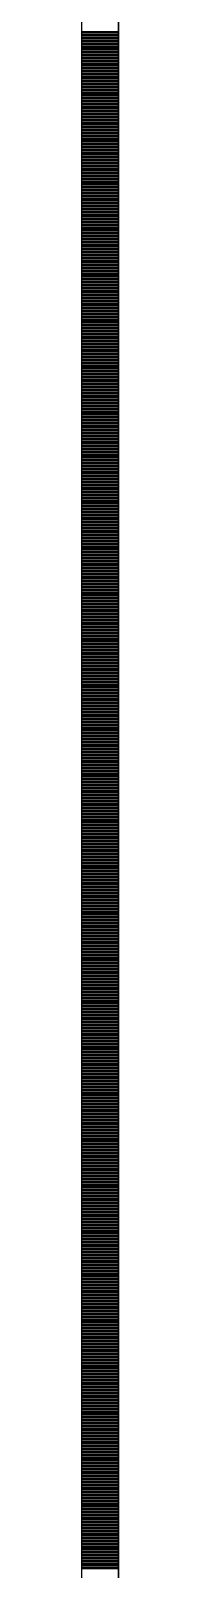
# Model space of a CAD drawing. Header units: millimetres. Extents: x -231292 to 573618, y -153144 to 564035.
# Drawn here: x 8548 to 8573, y 220603 to 221640 of the extents above; entities that cross this region are included whole.
import ezdxf

# ---------------------------------------------------------------- set-up
doc = ezdxf.new("R2010")
doc.units = ezdxf.units.MM
doc.layers.add('АР_Тонкая', color=250, linetype='Continuous', lineweight=5)
doc.layers.add('АР_Штриховка', color=250, linetype='Continuous', lineweight=0)

msp = doc.modelspace()

# ---------------------------------------------------------------- linework, layer by layer
at = {"layer": 'АР_Тонкая', "color": 18, "linetype": 'Continuous', "lineweight": 25, "true_color": 0x000000}
for p, q in [((8548.243, 263866.253), (8548.243, 187666.253)), ((8573.243, 263866.253), (8573.243, 187666.253)), ((8573.243, 187666.253), (8573.243, 263866.253))]:
    msp.add_line(p, q, dxfattribs=at)
at = {"layer": 'АР_Штриховка', "color": 18, "linetype": 'Continuous', "lineweight": 25, "true_color": 0x000000}
for p, q in [((8548.243, 221639.002), (8573.243, 221639.002)), ((8548.243, 221638.002), (8573.243, 221638.002)), ((8548.243, 221637.002), (8573.243, 221637.002)), ((8548.243, 221636.002), (8573.243, 221636.002)), ((8548.243, 221635.002), (8573.243, 221635.002)), ((8548.243, 221634.002), (8573.243, 221634.002)), ((8548.243, 221633.002), (8573.243, 221633.002)), ((8548.243, 221632.002), (8573.243, 221632.002)), ((8548.243, 221631.002), (8573.243, 221631.002)), ((8548.243, 221630.002), (8573.243, 221630.002)), ((8548.243, 221629.002), (8573.243, 221629.002)), ((8548.243, 221628.002), (8573.243, 221628.002)), ((8548.243, 221627.002), (8573.243, 221627.002)), ((8548.243, 221626.002), (8573.243, 221626.002)), ((8548.243, 221625.002), (8573.243, 221625.002)), ((8548.243, 221624.002), (8573.243, 221624.002)), ((8548.243, 221623.002), (8573.243, 221623.002)), ((8548.243, 221622.002), (8573.243, 221622.002)), ((8548.243, 221621.002), (8573.243, 221621.002)), ((8548.243, 221620.002), (8573.243, 221620.002)), ((8548.243, 221619.002), (8573.243, 221619.002)), ((8548.243, 221618.002), (8573.243, 221618.002)), ((8548.243, 221617.002), (8573.243, 221617.002)), ((8548.243, 221616.002), (8573.243, 221616.002)), ((8548.243, 221615.002), (8573.243, 221615.002)), ((8548.243, 221614.002), (8573.243, 221614.002)), ((8548.243, 221613.002), (8573.243, 221613.002)), ((8548.243, 221612.002), (8573.243, 221612.002)), ((8548.243, 221611.002), (8573.243, 221611.002)), ((8548.243, 221610.002), (8573.243, 221610.002)), ((8548.243, 221609.002), (8573.243, 221609.002)), ((8548.243, 221608.002), (8573.243, 221608.002)), ((8548.243, 221607.002), (8573.243, 221607.002)), ((8548.243, 221606.002), (8573.243, 221606.002)), ((8548.243, 221605.002), (8573.243, 221605.002)), ((8548.243, 221604.002), (8573.243, 221604.002)), ((8548.243, 221603.002), (8573.243, 221603.002)), ((8548.243, 221602.002), (8573.243, 221602.002)), ((8548.243, 221601.002), (8573.243, 221601.002)), ((8548.243, 221600.002), (8573.243, 221600.002)), ((8548.243, 221599.002), (8573.243, 221599.002)), ((8548.243, 221598.002), (8573.243, 221598.002)), ((8548.243, 221597.002), (8573.243, 221597.002)), ((8548.243, 221596.002), (8573.243, 221596.002)), ((8548.243, 221595.002), (8573.243, 221595.002)), ((8548.243, 221594.002), (8573.243, 221594.002)), ((8548.243, 221593.002), (8573.243, 221593.002)), ((8548.243, 221592.002), (8573.243, 221592.002)), ((8548.243, 221591.002), (8573.243, 221591.002)), ((8548.243, 221590.002), (8573.243, 221590.002)), ((8548.243, 221589.002), (8573.243, 221589.002)), ((8548.243, 221588.002), (8573.243, 221588.002)), ((8548.243, 221587.002), (8573.243, 221587.002)), ((8548.243, 221586.002), (8573.243, 221586.002)), ((8548.243, 221585.002), (8573.243, 221585.002)), ((8548.243, 221584.002), (8573.243, 221584.002)), ((8548.243, 221583.002), (8573.243, 221583.002)), ((8548.243, 221582.002), (8573.243, 221582.002)), ((8548.243, 221581.002), (8573.243, 221581.002)), ((8548.243, 221580.002), (8573.243, 221580.002)), ((8548.243, 221579.002), (8573.243, 221579.002)), ((8548.243, 221578.002), (8573.243, 221578.002)), ((8548.243, 221577.002), (8573.243, 221577.002)), ((8548.243, 221576.002), (8573.243, 221576.002)), ((8548.243, 221575.002), (8573.243, 221575.002)), ((8548.243, 221574.002), (8573.243, 221574.002)), ((8548.243, 221573.002), (8573.243, 221573.002)), ((8548.243, 221572.002), (8573.243, 221572.002)), ((8548.243, 221571.002), (8573.243, 221571.002)), ((8548.243, 221570.002), (8573.243, 221570.002)), ((8548.243, 221569.002), (8573.243, 221569.002)), ((8548.243, 221568.002), (8573.243, 221568.002)), ((8548.243, 221567.002), (8573.243, 221567.002)), ((8548.243, 221566.002), (8573.243, 221566.002)), ((8548.243, 221565.002), (8573.243, 221565.002)), ((8548.243, 221564.002), (8573.243, 221564.002)), ((8548.243, 221563.002), (8573.243, 221563.002)), ((8548.243, 221562.002), (8573.243, 221562.002)), ((8548.243, 221561.002), (8573.243, 221561.002)), ((8548.243, 221560.002), (8573.243, 221560.002)), ((8548.243, 221559.002), (8573.243, 221559.002)), ((8548.243, 221558.002), (8573.243, 221558.002)), ((8548.243, 221557.002), (8573.243, 221557.002)), ((8548.243, 221556.002), (8573.243, 221556.002)), ((8548.243, 221555.002), (8573.243, 221555.002)), ((8548.243, 221554.002), (8573.243, 221554.002)), ((8548.243, 221553.002), (8573.243, 221553.002)), ((8548.243, 221552.002), (8573.243, 221552.002)), ((8548.243, 221551.002), (8573.243, 221551.002)), ((8548.243, 221550.002), (8573.243, 221550.002)), ((8548.243, 221549.002), (8573.243, 221549.002)), ((8548.243, 221548.002), (8573.243, 221548.002)), ((8548.243, 221547.002), (8573.243, 221547.002)), ((8548.243, 221546.002), (8573.243, 221546.002)), ((8548.243, 221545.002), (8573.243, 221545.002)), ((8548.243, 221544.002), (8573.243, 221544.002)), ((8548.243, 221543.002), (8573.243, 221543.002)), ((8548.243, 221542.002), (8573.243, 221542.002)), ((8548.243, 221541.002), (8573.243, 221541.002)), ((8548.243, 221540.002), (8573.243, 221540.002)), ((8548.243, 221539.002), (8573.243, 221539.002)), ((8548.243, 221538.002), (8573.243, 221538.002)), ((8548.243, 221537.002), (8573.243, 221537.002)), ((8548.243, 221536.002), (8573.243, 221536.002)), ((8548.243, 221535.002), (8573.243, 221535.002)), ((8548.243, 221534.002), (8573.243, 221534.002)), ((8548.243, 221533.002), (8573.243, 221533.002)), ((8548.243, 221532.002), (8573.243, 221532.002)), ((8548.243, 221531.002), (8573.243, 221531.002)), ((8548.243, 221530.002), (8573.243, 221530.002)), ((8548.243, 221529.002), (8573.243, 221529.002)), ((8548.243, 221528.002), (8573.243, 221528.002)), ((8548.243, 221527.002), (8573.243, 221527.002)), ((8548.243, 221526.002), (8573.243, 221526.002)), ((8548.243, 221525.002), (8573.243, 221525.002)), ((8548.243, 221524.002), (8573.243, 221524.002)), ((8548.243, 221523.002), (8573.243, 221523.002)), ((8548.243, 221522.002), (8573.243, 221522.002)), ((8548.243, 221521.002), (8573.243, 221521.002)), ((8548.243, 221520.002), (8573.243, 221520.002)), ((8548.243, 221519.002), (8573.243, 221519.002)), ((8548.243, 221518.002), (8573.243, 221518.002)), ((8548.243, 221517.002), (8573.243, 221517.002)), ((8548.243, 221516.002), (8573.243, 221516.002)), ((8548.243, 221515.002), (8573.243, 221515.002)), ((8548.243, 221514.002), (8573.243, 221514.002)), ((8548.243, 221513.002), (8573.243, 221513.002)), ((8548.243, 221512.002), (8573.243, 221512.002)), ((8548.243, 221511.002), (8573.243, 221511.002)), ((8548.243, 221510.002), (8573.243, 221510.002)), ((8548.243, 221509.002), (8573.243, 221509.002)), ((8548.243, 221508.002), (8573.243, 221508.002)), ((8548.243, 221507.002), (8573.243, 221507.002)), ((8548.243, 221506.002), (8573.243, 221506.002)), ((8548.243, 221505.002), (8573.243, 221505.002)), ((8548.243, 221504.002), (8573.243, 221504.002)), ((8548.243, 221503.002), (8573.243, 221503.002)), ((8548.243, 221502.002), (8573.243, 221502.002)), ((8548.243, 221501.002), (8573.243, 221501.002)), ((8548.243, 221500.002), (8573.243, 221500.002)), ((8548.243, 221499.002), (8573.243, 221499.002)), ((8548.243, 221498.002), (8573.243, 221498.002)), ((8548.243, 221497.002), (8573.243, 221497.002)), ((8548.243, 221496.002), (8573.243, 221496.002)), ((8548.243, 221495.002), (8573.243, 221495.002)), ((8548.243, 221494.002), (8573.243, 221494.002)), ((8548.243, 221493.002), (8573.243, 221493.002)), ((8548.243, 221492.002), (8573.243, 221492.002)), ((8548.243, 221491.002), (8573.243, 221491.002)), ((8548.243, 221490.002), (8573.243, 221490.002)), ((8548.243, 221489.002), (8573.243, 221489.002)), ((8548.243, 221488.002), (8573.243, 221488.002)), ((8548.243, 221487.002), (8573.243, 221487.002)), ((8548.243, 221486.002), (8573.243, 221486.002)), ((8548.243, 221485.002), (8573.243, 221485.002)), ((8548.243, 221484.002), (8573.243, 221484.002)), ((8548.243, 221483.002), (8573.243, 221483.002)), ((8548.243, 221482.002), (8573.243, 221482.002)), ((8548.243, 221481.002), (8573.243, 221481.002)), ((8548.243, 221480.002), (8573.243, 221480.002)), ((8548.243, 221479.002), (8573.243, 221479.002)), ((8548.243, 221478.002), (8573.243, 221478.002)), ((8548.243, 221477.002), (8573.243, 221477.002)), ((8548.243, 221476.002), (8573.243, 221476.002)), ((8548.243, 221475.002), (8573.243, 221475.002)), ((8548.243, 221474.002), (8573.243, 221474.002)), ((8548.243, 221473.002), (8573.243, 221473.002)), ((8548.243, 221472.002), (8573.243, 221472.002)), ((8548.243, 221471.002), (8573.243, 221471.002)), ((8548.243, 221470.002), (8573.243, 221470.002)), ((8548.243, 221469.002), (8573.243, 221469.002)), ((8548.243, 221468.002), (8573.243, 221468.002)), ((8548.243, 221467.002), (8573.243, 221467.002)), ((8548.243, 221466.002), (8573.243, 221466.002)), ((8548.243, 221465.002), (8573.243, 221465.002)), ((8548.243, 221464.002), (8573.243, 221464.002)), ((8548.243, 221463.002), (8573.243, 221463.002)), ((8548.243, 221462.002), (8573.243, 221462.002)), ((8548.243, 221461.002), (8573.243, 221461.002)), ((8548.243, 221460.002), (8573.243, 221460.002)), ((8548.243, 221459.002), (8573.243, 221459.002)), ((8548.243, 221458.002), (8573.243, 221458.002)), ((8548.243, 221457.002), (8573.243, 221457.002)), ((8548.243, 221456.002), (8573.243, 221456.002)), ((8548.243, 221455.002), (8573.243, 221455.002)), ((8548.243, 221454.002), (8573.243, 221454.002)), ((8548.243, 221453.002), (8573.243, 221453.002)), ((8548.243, 221452.002), (8573.243, 221452.002)), ((8548.243, 221451.002), (8573.243, 221451.002)), ((8548.243, 221450.002), (8573.243, 221450.002)), ((8548.243, 221449.002), (8573.243, 221449.002)), ((8548.243, 221448.002), (8573.243, 221448.002)), ((8548.243, 221447.002), (8573.243, 221447.002)), ((8548.243, 221446.002), (8573.243, 221446.002)), ((8548.243, 221445.002), (8573.243, 221445.002)), ((8548.243, 221444.002), (8573.243, 221444.002)), ((8548.243, 221443.002), (8573.243, 221443.002)), ((8548.243, 221442.002), (8573.243, 221442.002)), ((8548.243, 221441.002), (8573.243, 221441.002)), ((8548.243, 221440.002), (8573.243, 221440.002)), ((8548.243, 221439.002), (8573.243, 221439.002)), ((8548.243, 221438.002), (8573.243, 221438.002)), ((8548.243, 221437.002), (8573.243, 221437.002)), ((8548.243, 221436.002), (8573.243, 221436.002)), ((8548.243, 221435.002), (8573.243, 221435.002)), ((8548.243, 221434.002), (8573.243, 221434.002)), ((8548.243, 221433.002), (8573.243, 221433.002)), ((8548.243, 221432.002), (8573.243, 221432.002)), ((8548.243, 221431.002), (8573.243, 221431.002)), ((8548.243, 221430.002), (8573.243, 221430.002)), ((8548.243, 221429.002), (8573.243, 221429.002)), ((8548.243, 221428.002), (8573.243, 221428.002)), ((8548.243, 221427.002), (8573.243, 221427.002)), ((8548.243, 221426.002), (8573.243, 221426.002)), ((8548.243, 221425.002), (8573.243, 221425.002)), ((8548.243, 221424.002), (8573.243, 221424.002)), ((8548.243, 221423.002), (8573.243, 221423.002)), ((8548.243, 221422.002), (8573.243, 221422.002)), ((8548.243, 221421.002), (8573.243, 221421.002)), ((8548.243, 221420.002), (8573.243, 221420.002)), ((8548.243, 221419.002), (8573.243, 221419.002)), ((8548.243, 221418.002), (8573.243, 221418.002)), ((8548.243, 221417.002), (8573.243, 221417.002)), ((8548.243, 221416.002), (8573.243, 221416.002)), ((8548.243, 221415.002), (8573.243, 221415.002)), ((8548.243, 221414.002), (8573.243, 221414.002)), ((8548.243, 221413.002), (8573.243, 221413.002)), ((8548.243, 221412.002), (8573.243, 221412.002)), ((8548.243, 221411.002), (8573.243, 221411.002)), ((8548.243, 221410.002), (8573.243, 221410.002)), ((8548.243, 221409.002), (8573.243, 221409.002)), ((8548.243, 221408.002), (8573.243, 221408.002)), ((8548.243, 221407.002), (8573.243, 221407.002)), ((8548.243, 221406.002), (8573.243, 221406.002)), ((8548.243, 221405.002), (8573.243, 221405.002)), ((8548.243, 221404.002), (8573.243, 221404.002)), ((8548.243, 221403.002), (8573.243, 221403.002)), ((8548.243, 221402.002), (8573.243, 221402.002)), ((8548.243, 221401.002), (8573.243, 221401.002)), ((8548.243, 221400.002), (8573.243, 221400.002)), ((8548.243, 221399.002), (8573.243, 221399.002)), ((8548.243, 221398.002), (8573.243, 221398.002)), ((8548.243, 221397.002), (8573.243, 221397.002)), ((8548.243, 221396.002), (8573.243, 221396.002)), ((8548.243, 221395.002), (8573.243, 221395.002)), ((8548.243, 221394.002), (8573.243, 221394.002)), ((8548.243, 221393.002), (8573.243, 221393.002)), ((8548.243, 221392.002), (8573.243, 221392.002)), ((8548.243, 221391.002), (8573.243, 221391.002)), ((8548.243, 221390.002), (8573.243, 221390.002)), ((8548.243, 221389.002), (8573.243, 221389.002)), ((8548.243, 221388.002), (8573.243, 221388.002)), ((8548.243, 221387.002), (8573.243, 221387.002)), ((8548.243, 221386.002), (8573.243, 221386.002)), ((8548.243, 221385.002), (8573.243, 221385.002)), ((8548.243, 221384.002), (8573.243, 221384.002)), ((8548.243, 221383.002), (8573.243, 221383.002)), ((8548.243, 221382.002), (8573.243, 221382.002)), ((8548.243, 221381.002), (8573.243, 221381.002)), ((8548.243, 221380.002), (8573.243, 221380.002)), ((8548.243, 221379.002), (8573.243, 221379.002)), ((8548.243, 221378.002), (8573.243, 221378.002)), ((8548.243, 221377.002), (8573.243, 221377.002)), ((8548.243, 221376.002), (8573.243, 221376.002)), ((8548.243, 221375.002), (8573.243, 221375.002)), ((8548.243, 221374.002), (8573.243, 221374.002)), ((8548.243, 221373.002), (8573.243, 221373.002)), ((8548.243, 221372.002), (8573.243, 221372.002)), ((8548.243, 221371.002), (8573.243, 221371.002)), ((8548.243, 221370.002), (8573.243, 221370.002)), ((8548.243, 221369.002), (8573.243, 221369.002)), ((8548.243, 221368.002), (8573.243, 221368.002)), ((8548.243, 221367.002), (8573.243, 221367.002)), ((8548.243, 221366.002), (8573.243, 221366.002)), ((8548.243, 221365.002), (8573.243, 221365.002)), ((8548.243, 221364.002), (8573.243, 221364.002)), ((8548.243, 221363.002), (8573.243, 221363.002)), ((8548.243, 221362.002), (8573.243, 221362.002)), ((8548.243, 221361.002), (8573.243, 221361.002)), ((8548.243, 221360.002), (8573.243, 221360.002)), ((8548.243, 221359.002), (8573.243, 221359.002)), ((8548.243, 221358.002), (8573.243, 221358.002)), ((8548.243, 221357.002), (8573.243, 221357.002)), ((8548.243, 221356.002), (8573.243, 221356.002)), ((8548.243, 221355.002), (8573.243, 221355.002)), ((8548.243, 221354.002), (8573.243, 221354.002)), ((8548.243, 221353.002), (8573.243, 221353.002)), ((8548.243, 221352.002), (8573.243, 221352.002)), ((8548.243, 221351.002), (8573.243, 221351.002)), ((8548.243, 221350.002), (8573.243, 221350.002)), ((8548.243, 221349.002), (8573.243, 221349.002)), ((8548.243, 221348.002), (8573.243, 221348.002)), ((8548.243, 221347.002), (8573.243, 221347.002)), ((8548.243, 221346.002), (8573.243, 221346.002)), ((8548.243, 221345.002), (8573.243, 221345.002)), ((8548.243, 221344.002), (8573.243, 221344.002)), ((8548.243, 221343.002), (8573.243, 221343.002)), ((8548.243, 221342.002), (8573.243, 221342.002)), ((8548.243, 221341.002), (8573.243, 221341.002)), ((8548.243, 221340.002), (8573.243, 221340.002)), ((8548.243, 221339.002), (8573.243, 221339.002)), ((8548.243, 221338.002), (8573.243, 221338.002)), ((8548.243, 221337.002), (8573.243, 221337.002)), ((8548.243, 221336.002), (8573.243, 221336.002)), ((8548.243, 221335.002), (8573.243, 221335.002)), ((8548.243, 221334.002), (8573.243, 221334.002)), ((8548.243, 221333.002), (8573.243, 221333.002)), ((8548.243, 221332.002), (8573.243, 221332.002)), ((8548.243, 221331.002), (8573.243, 221331.002)), ((8548.243, 221330.002), (8573.243, 221330.002)), ((8548.243, 221329.002), (8573.243, 221329.002)), ((8548.243, 221328.002), (8573.243, 221328.002)), ((8548.243, 221327.002), (8573.243, 221327.002)), ((8548.243, 221326.002), (8573.243, 221326.002)), ((8548.243, 221325.002), (8573.243, 221325.002)), ((8548.243, 221324.002), (8573.243, 221324.002)), ((8548.243, 221323.002), (8573.243, 221323.002)), ((8548.243, 221322.002), (8573.243, 221322.002)), ((8548.243, 221321.002), (8573.243, 221321.002)), ((8548.243, 221320.002), (8573.243, 221320.002)), ((8548.243, 221319.002), (8573.243, 221319.002)), ((8548.243, 221318.002), (8573.243, 221318.002)), ((8548.243, 221317.002), (8573.243, 221317.002)), ((8548.243, 221316.002), (8573.243, 221316.002)), ((8548.243, 221315.002), (8573.243, 221315.002)), ((8548.243, 221314.002), (8573.243, 221314.002)), ((8548.243, 221313.002), (8573.243, 221313.002)), ((8548.243, 221312.002), (8573.243, 221312.002)), ((8548.243, 221311.002), (8573.243, 221311.002)), ((8548.243, 221310.002), (8573.243, 221310.002)), ((8548.243, 221309.002), (8573.243, 221309.002)), ((8548.243, 221308.002), (8573.243, 221308.002)), ((8548.243, 221307.002), (8573.243, 221307.002)), ((8548.243, 221306.002), (8573.243, 221306.002)), ((8548.243, 221305.002), (8573.243, 221305.002)), ((8548.243, 221304.002), (8573.243, 221304.002)), ((8548.243, 221303.002), (8573.243, 221303.002)), ((8548.243, 221302.002), (8573.243, 221302.002)), ((8548.243, 221301.002), (8573.243, 221301.002)), ((8548.243, 221300.002), (8573.243, 221300.002)), ((8548.243, 221299.002), (8573.243, 221299.002)), ((8548.243, 221298.002), (8573.243, 221298.002)), ((8548.243, 221297.002), (8573.243, 221297.002)), ((8548.243, 221296.002), (8573.243, 221296.002)), ((8548.243, 221295.002), (8573.243, 221295.002)), ((8548.243, 221294.002), (8573.243, 221294.002)), ((8548.243, 221293.002), (8573.243, 221293.002)), ((8548.243, 221292.002), (8573.243, 221292.002)), ((8548.243, 221291.002), (8573.243, 221291.002)), ((8548.243, 221290.002), (8573.243, 221290.002)), ((8548.243, 221289.002), (8573.243, 221289.002)), ((8548.243, 221288.002), (8573.243, 221288.002)), ((8548.243, 221287.002), (8573.243, 221287.002)), ((8548.243, 221286.002), (8573.243, 221286.002)), ((8548.243, 221285.002), (8573.243, 221285.002)), ((8548.243, 221284.002), (8573.243, 221284.002)), ((8548.243, 221283.002), (8573.243, 221283.002)), ((8548.243, 221282.002), (8573.243, 221282.002)), ((8548.243, 221281.002), (8573.243, 221281.002)), ((8548.243, 221280.002), (8573.243, 221280.002)), ((8548.243, 221279.002), (8573.243, 221279.002)), ((8548.243, 221278.002), (8573.243, 221278.002)), ((8548.243, 221277.002), (8573.243, 221277.002)), ((8548.243, 221276.002), (8573.243, 221276.002)), ((8548.243, 221275.002), (8573.243, 221275.002)), ((8548.243, 221274.002), (8573.243, 221274.002)), ((8548.243, 221273.002), (8573.243, 221273.002)), ((8548.243, 221272.002), (8573.243, 221272.002)), ((8548.243, 221271.002), (8573.243, 221271.002)), ((8548.243, 221270.002), (8573.243, 221270.002)), ((8548.243, 221269.002), (8573.243, 221269.002)), ((8548.243, 221268.002), (8573.243, 221268.002)), ((8548.243, 221267.002), (8573.243, 221267.002)), ((8548.243, 221266.002), (8573.243, 221266.002)), ((8548.243, 221265.002), (8573.243, 221265.002)), ((8548.243, 221264.002), (8573.243, 221264.002)), ((8548.243, 221263.002), (8573.243, 221263.002)), ((8548.243, 221262.002), (8573.243, 221262.002)), ((8548.243, 221261.002), (8573.243, 221261.002)), ((8548.243, 221260.002), (8573.243, 221260.002)), ((8548.243, 221259.002), (8573.243, 221259.002)), ((8548.243, 221258.002), (8573.243, 221258.002)), ((8548.243, 221257.002), (8573.243, 221257.002)), ((8548.243, 221256.002), (8573.243, 221256.002)), ((8548.243, 221255.002), (8573.243, 221255.002)), ((8548.243, 221254.002), (8573.243, 221254.002)), ((8548.243, 221253.002), (8573.243, 221253.002)), ((8548.243, 221252.002), (8573.243, 221252.002)), ((8548.243, 221251.002), (8573.243, 221251.002)), ((8548.243, 221250.002), (8573.243, 221250.002)), ((8548.243, 221249.002), (8573.243, 221249.002)), ((8548.243, 221248.002), (8573.243, 221248.002)), ((8548.243, 221247.002), (8573.243, 221247.002)), ((8548.243, 221246.002), (8573.243, 221246.002)), ((8548.243, 221245.002), (8573.243, 221245.002)), ((8548.243, 221244.002), (8573.243, 221244.002)), ((8548.243, 221243.002), (8573.243, 221243.002)), ((8548.243, 221242.002), (8573.243, 221242.002)), ((8548.243, 221241.002), (8573.243, 221241.002)), ((8548.243, 221240.002), (8573.243, 221240.002)), ((8548.243, 221239.002), (8573.243, 221239.002)), ((8548.243, 221238.002), (8573.243, 221238.002)), ((8548.243, 221237.002), (8573.243, 221237.002)), ((8548.243, 221236.002), (8573.243, 221236.002)), ((8548.243, 221235.002), (8573.243, 221235.002)), ((8548.243, 221234.002), (8573.243, 221234.002)), ((8548.243, 221233.002), (8573.243, 221233.002)), ((8548.243, 221232.002), (8573.243, 221232.002)), ((8548.243, 221231.002), (8573.243, 221231.002)), ((8548.243, 221230.002), (8573.243, 221230.002)), ((8548.243, 221229.002), (8573.243, 221229.002)), ((8548.243, 221228.002), (8573.243, 221228.002)), ((8548.243, 221227.002), (8573.243, 221227.002)), ((8548.243, 221226.002), (8573.243, 221226.002)), ((8548.243, 221225.002), (8573.243, 221225.002)), ((8548.243, 221224.002), (8573.243, 221224.002)), ((8548.243, 221223.002), (8573.243, 221223.002)), ((8548.243, 221222.002), (8573.243, 221222.002)), ((8548.243, 221221.002), (8573.243, 221221.002)), ((8548.243, 221220.002), (8573.243, 221220.002)), ((8548.243, 221219.002), (8573.243, 221219.002)), ((8548.243, 221218.002), (8573.243, 221218.002)), ((8548.243, 221217.002), (8573.243, 221217.002)), ((8548.243, 221216.002), (8573.243, 221216.002)), ((8548.243, 221215.002), (8573.243, 221215.002)), ((8548.243, 221214.002), (8573.243, 221214.002)), ((8548.243, 221213.002), (8573.243, 221213.002)), ((8548.243, 221212.002), (8573.243, 221212.002)), ((8548.243, 221211.002), (8573.243, 221211.002)), ((8548.243, 221210.002), (8573.243, 221210.002)), ((8548.243, 221209.002), (8573.243, 221209.002)), ((8548.243, 221208.002), (8573.243, 221208.002)), ((8548.243, 221207.002), (8573.243, 221207.002)), ((8548.243, 221206.002), (8573.243, 221206.002)), ((8548.243, 221205.002), (8573.243, 221205.002)), ((8548.243, 221204.002), (8573.243, 221204.002)), ((8548.243, 221203.002), (8573.243, 221203.002)), ((8548.243, 221202.002), (8573.243, 221202.002)), ((8548.243, 221201.002), (8573.243, 221201.002)), ((8548.243, 221200.002), (8573.243, 221200.002)), ((8548.243, 221199.002), (8573.243, 221199.002)), ((8548.243, 221198.002), (8573.243, 221198.002)), ((8548.243, 221197.002), (8573.243, 221197.002)), ((8548.243, 221196.002), (8573.243, 221196.002)), ((8548.243, 221195.002), (8573.243, 221195.002)), ((8548.243, 221194.002), (8573.243, 221194.002)), ((8548.243, 221193.002), (8573.243, 221193.002)), ((8548.243, 221192.002), (8573.243, 221192.002)), ((8548.243, 221191.002), (8573.243, 221191.002)), ((8548.243, 221190.002), (8573.243, 221190.002)), ((8548.243, 221189.002), (8573.243, 221189.002)), ((8548.243, 221188.002), (8573.243, 221188.002)), ((8548.243, 221187.002), (8573.243, 221187.002)), ((8548.243, 221186.002), (8573.243, 221186.002)), ((8548.243, 221185.002), (8573.243, 221185.002)), ((8548.243, 221184.002), (8573.243, 221184.002)), ((8548.243, 221183.002), (8573.243, 221183.002)), ((8548.243, 221182.002), (8573.243, 221182.002)), ((8548.243, 221181.002), (8573.243, 221181.002)), ((8548.243, 221180.002), (8573.243, 221180.002)), ((8548.243, 221179.002), (8573.243, 221179.002)), ((8548.243, 221178.002), (8573.243, 221178.002)), ((8548.243, 221177.002), (8573.243, 221177.002)), ((8548.243, 221176.002), (8573.243, 221176.002)), ((8548.243, 221175.002), (8573.243, 221175.002)), ((8548.243, 221174.002), (8573.243, 221174.002)), ((8548.243, 221173.002), (8573.243, 221173.002)), ((8548.243, 221172.002), (8573.243, 221172.002)), ((8548.243, 221171.002), (8573.243, 221171.002)), ((8548.243, 221170.002), (8573.243, 221170.002)), ((8548.243, 221169.002), (8573.243, 221169.002)), ((8548.243, 221168.002), (8573.243, 221168.002)), ((8548.243, 221167.002), (8573.243, 221167.002)), ((8548.243, 221166.002), (8573.243, 221166.002)), ((8548.243, 221165.002), (8573.243, 221165.002)), ((8548.243, 221164.002), (8573.243, 221164.002)), ((8548.243, 221163.002), (8573.243, 221163.002)), ((8548.243, 221162.002), (8573.243, 221162.002)), ((8548.243, 221161.002), (8573.243, 221161.002)), ((8548.243, 221160.002), (8573.243, 221160.002)), ((8548.243, 221159.002), (8573.243, 221159.002)), ((8548.243, 221158.002), (8573.243, 221158.002)), ((8548.243, 221157.002), (8573.243, 221157.002)), ((8548.243, 221156.002), (8573.243, 221156.002)), ((8548.243, 221155.002), (8573.243, 221155.002)), ((8548.243, 221154.002), (8573.243, 221154.002)), ((8548.243, 221153.002), (8573.243, 221153.002)), ((8548.243, 221152.002), (8573.243, 221152.002)), ((8548.243, 221151.002), (8573.243, 221151.002)), ((8548.243, 221150.002), (8573.243, 221150.002)), ((8548.243, 221149.002), (8573.243, 221149.002)), ((8548.243, 221148.002), (8573.243, 221148.002)), ((8548.243, 221147.002), (8573.243, 221147.002)), ((8548.243, 221146.002), (8573.243, 221146.002)), ((8548.243, 221145.002), (8573.243, 221145.002)), ((8548.243, 221144.002), (8573.243, 221144.002)), ((8548.243, 221143.002), (8573.243, 221143.002)), ((8548.243, 221142.002), (8573.243, 221142.002)), ((8548.243, 221141.002), (8573.243, 221141.002)), ((8548.243, 221140.002), (8573.243, 221140.002)), ((8548.243, 221139.002), (8573.243, 221139.002)), ((8548.243, 221138.002), (8573.243, 221138.002)), ((8548.243, 221137.002), (8573.243, 221137.002)), ((8548.243, 221136.002), (8573.243, 221136.002)), ((8548.243, 221135.002), (8573.243, 221135.002)), ((8548.243, 221134.002), (8573.243, 221134.002)), ((8548.243, 221133.002), (8573.243, 221133.002)), ((8548.243, 221132.002), (8573.243, 221132.002)), ((8548.243, 221131.002), (8573.243, 221131.002)), ((8548.243, 221130.002), (8573.243, 221130.002)), ((8548.243, 221129.002), (8573.243, 221129.002)), ((8548.243, 221128.002), (8573.243, 221128.002)), ((8548.243, 221127.002), (8573.243, 221127.002)), ((8548.243, 221126.002), (8573.243, 221126.002)), ((8548.243, 221125.002), (8573.243, 221125.002)), ((8548.243, 221124.002), (8573.243, 221124.002)), ((8548.243, 221123.002), (8573.243, 221123.002)), ((8548.243, 221122.002), (8573.243, 221122.002)), ((8548.243, 221121.002), (8573.243, 221121.002)), ((8548.243, 221120.002), (8573.243, 221120.002)), ((8548.243, 221119.002), (8573.243, 221119.002)), ((8548.243, 221118.002), (8573.243, 221118.002)), ((8548.243, 221117.002), (8573.243, 221117.002)), ((8548.243, 221116.002), (8573.243, 221116.002)), ((8548.243, 221115.002), (8573.243, 221115.002)), ((8548.243, 221114.002), (8573.243, 221114.002)), ((8548.243, 221113.002), (8573.243, 221113.002)), ((8548.243, 221112.002), (8573.243, 221112.002)), ((8548.243, 221111.002), (8573.243, 221111.002)), ((8548.243, 221110.002), (8573.243, 221110.002)), ((8548.243, 221109.002), (8573.243, 221109.002)), ((8548.243, 221108.002), (8573.243, 221108.002)), ((8548.243, 221107.002), (8573.243, 221107.002)), ((8548.243, 221106.002), (8573.243, 221106.002)), ((8548.243, 221105.002), (8573.243, 221105.002)), ((8548.243, 221104.002), (8573.243, 221104.002)), ((8548.243, 221103.002), (8573.243, 221103.002)), ((8548.243, 221102.002), (8573.243, 221102.002)), ((8548.243, 221101.002), (8573.243, 221101.002)), ((8548.243, 221100.002), (8573.243, 221100.002)), ((8548.243, 221099.002), (8573.243, 221099.002)), ((8548.243, 221098.002), (8573.243, 221098.002)), ((8548.243, 221097.002), (8573.243, 221097.002)), ((8548.243, 221096.002), (8573.243, 221096.002)), ((8548.243, 221095.002), (8573.243, 221095.002)), ((8548.243, 221094.002), (8573.243, 221094.002)), ((8548.243, 221093.002), (8573.243, 221093.002)), ((8548.243, 221092.002), (8573.243, 221092.002)), ((8548.243, 221091.002), (8573.243, 221091.002)), ((8548.243, 221090.002), (8573.243, 221090.002)), ((8548.243, 221089.002), (8573.243, 221089.002)), ((8548.243, 221088.002), (8573.243, 221088.002)), ((8548.243, 221087.002), (8573.243, 221087.002)), ((8548.243, 221086.002), (8573.243, 221086.002)), ((8548.243, 221085.002), (8573.243, 221085.002)), ((8548.243, 221084.002), (8573.243, 221084.002)), ((8548.243, 221083.002), (8573.243, 221083.002)), ((8548.243, 221082.002), (8573.243, 221082.002)), ((8548.243, 221081.002), (8573.243, 221081.002)), ((8548.243, 221080.002), (8573.243, 221080.002)), ((8548.243, 221079.002), (8573.243, 221079.002)), ((8548.243, 221078.002), (8573.243, 221078.002)), ((8548.243, 221077.002), (8573.243, 221077.002)), ((8548.243, 221076.002), (8573.243, 221076.002)), ((8548.243, 221075.002), (8573.243, 221075.002)), ((8548.243, 221074.002), (8573.243, 221074.002)), ((8548.243, 221073.002), (8573.243, 221073.002)), ((8548.243, 221072.002), (8573.243, 221072.002)), ((8548.243, 221071.002), (8573.243, 221071.002)), ((8548.243, 221070.002), (8573.243, 221070.002)), ((8548.243, 221069.002), (8573.243, 221069.002)), ((8548.243, 221068.002), (8573.243, 221068.002)), ((8548.243, 221067.002), (8573.243, 221067.002)), ((8548.243, 221066.002), (8573.243, 221066.002)), ((8548.243, 221065.002), (8573.243, 221065.002)), ((8548.243, 221064.002), (8573.243, 221064.002)), ((8548.243, 221063.002), (8573.243, 221063.002)), ((8548.243, 221062.002), (8573.243, 221062.002)), ((8548.243, 221061.002), (8573.243, 221061.002)), ((8548.243, 221060.002), (8573.243, 221060.002)), ((8548.243, 221059.002), (8573.243, 221059.002)), ((8548.243, 221058.002), (8573.243, 221058.002)), ((8548.243, 221057.002), (8573.243, 221057.002)), ((8548.243, 221056.002), (8573.243, 221056.002)), ((8548.243, 221055.002), (8573.243, 221055.002)), ((8548.243, 221054.002), (8573.243, 221054.002)), ((8548.243, 221053.002), (8573.243, 221053.002)), ((8548.243, 221052.002), (8573.243, 221052.002)), ((8548.243, 221051.002), (8573.243, 221051.002)), ((8548.243, 221050.002), (8573.243, 221050.002)), ((8548.243, 221049.002), (8573.243, 221049.002)), ((8548.243, 221048.002), (8573.243, 221048.002)), ((8548.243, 221047.002), (8573.243, 221047.002)), ((8548.243, 221046.002), (8573.243, 221046.002)), ((8548.243, 221045.002), (8573.243, 221045.002)), ((8548.243, 221044.002), (8573.243, 221044.002)), ((8548.243, 221043.002), (8573.243, 221043.002)), ((8548.243, 221042.002), (8573.243, 221042.002)), ((8548.243, 221041.002), (8573.243, 221041.002)), ((8548.243, 221040.002), (8573.243, 221040.002)), ((8548.243, 221039.002), (8573.243, 221039.002)), ((8548.243, 221038.002), (8573.243, 221038.002)), ((8548.243, 221037.002), (8573.243, 221037.002)), ((8548.243, 221036.002), (8573.243, 221036.002)), ((8548.243, 221035.002), (8573.243, 221035.002)), ((8548.243, 221034.002), (8573.243, 221034.002)), ((8548.243, 221033.002), (8573.243, 221033.002)), ((8548.243, 221032.002), (8573.243, 221032.002)), ((8548.243, 221031.002), (8573.243, 221031.002)), ((8548.243, 221030.002), (8573.243, 221030.002)), ((8548.243, 221029.002), (8573.243, 221029.002)), ((8548.243, 221028.002), (8573.243, 221028.002)), ((8548.243, 221027.002), (8573.243, 221027.002)), ((8548.243, 221026.002), (8573.243, 221026.002)), ((8548.243, 221025.002), (8573.243, 221025.002)), ((8548.243, 221024.002), (8573.243, 221024.002)), ((8548.243, 221023.002), (8573.243, 221023.002)), ((8548.243, 221022.002), (8573.243, 221022.002)), ((8548.243, 221021.002), (8573.243, 221021.002)), ((8548.243, 221020.002), (8573.243, 221020.002)), ((8548.243, 221019.002), (8573.243, 221019.002)), ((8548.243, 221018.002), (8573.243, 221018.002)), ((8548.243, 221017.002), (8573.243, 221017.002)), ((8548.243, 221016.002), (8573.243, 221016.002)), ((8548.243, 221015.002), (8573.243, 221015.002)), ((8548.243, 221014.002), (8573.243, 221014.002)), ((8548.243, 221013.002), (8573.243, 221013.002)), ((8548.243, 221012.002), (8573.243, 221012.002)), ((8548.243, 221011.002), (8573.243, 221011.002)), ((8548.243, 221010.002), (8573.243, 221010.002)), ((8548.243, 221009.002), (8573.243, 221009.002)), ((8548.243, 221008.002), (8573.243, 221008.002)), ((8548.243, 221007.002), (8573.243, 221007.002)), ((8548.243, 221006.002), (8573.243, 221006.002)), ((8548.243, 221005.002), (8573.243, 221005.002)), ((8548.243, 221004.002), (8573.243, 221004.002)), ((8548.243, 221003.002), (8573.243, 221003.002)), ((8548.243, 221002.002), (8573.243, 221002.002)), ((8548.243, 221001.002), (8573.243, 221001.002)), ((8548.243, 221000.002), (8573.243, 221000.002)), ((8548.243, 220999.002), (8573.243, 220999.002)), ((8548.243, 220998.002), (8573.243, 220998.002)), ((8548.243, 220997.002), (8573.243, 220997.002)), ((8548.243, 220996.002), (8573.243, 220996.002)), ((8548.243, 220995.002), (8573.243, 220995.002)), ((8548.243, 220994.002), (8573.243, 220994.002)), ((8548.243, 220993.002), (8573.243, 220993.002)), ((8548.243, 220992.002), (8573.243, 220992.002)), ((8548.243, 220991.002), (8573.243, 220991.002)), ((8548.243, 220990.002), (8573.243, 220990.002)), ((8548.243, 220989.002), (8573.243, 220989.002)), ((8548.243, 220988.002), (8573.243, 220988.002)), ((8548.243, 220987.002), (8573.243, 220987.002)), ((8548.243, 220986.002), (8573.243, 220986.002)), ((8548.243, 220985.002), (8573.243, 220985.002)), ((8548.243, 220984.002), (8573.243, 220984.002)), ((8548.243, 220983.002), (8573.243, 220983.002)), ((8548.243, 220982.002), (8573.243, 220982.002)), ((8548.243, 220981.002), (8573.243, 220981.002)), ((8548.243, 220980.002), (8573.243, 220980.002)), ((8548.243, 220979.002), (8573.243, 220979.002)), ((8548.243, 220978.002), (8573.243, 220978.002)), ((8548.243, 220977.002), (8573.243, 220977.002)), ((8548.243, 220976.002), (8573.243, 220976.002)), ((8548.243, 220975.002), (8573.243, 220975.002)), ((8548.243, 220974.002), (8573.243, 220974.002)), ((8548.243, 220973.002), (8573.243, 220973.002)), ((8548.243, 220972.002), (8573.243, 220972.002)), ((8548.243, 220971.002), (8573.243, 220971.002)), ((8548.243, 220970.002), (8573.243, 220970.002)), ((8548.243, 220969.002), (8573.243, 220969.002)), ((8548.243, 220968.002), (8573.243, 220968.002)), ((8548.243, 220967.002), (8573.243, 220967.002)), ((8548.243, 220966.002), (8573.243, 220966.002)), ((8548.243, 220965.002), (8573.243, 220965.002)), ((8548.243, 220964.002), (8573.243, 220964.002)), ((8548.243, 220963.002), (8573.243, 220963.002)), ((8548.243, 220962.002), (8573.243, 220962.002)), ((8548.243, 220961.002), (8573.243, 220961.002)), ((8548.243, 220960.002), (8573.243, 220960.002)), ((8548.243, 220959.002), (8573.243, 220959.002)), ((8548.243, 220958.002), (8573.243, 220958.002)), ((8548.243, 220957.002), (8573.243, 220957.002)), ((8548.243, 220956.002), (8573.243, 220956.002)), ((8548.243, 220955.002), (8573.243, 220955.002)), ((8548.243, 220954.002), (8573.243, 220954.002)), ((8548.243, 220953.002), (8573.243, 220953.002)), ((8548.243, 220952.002), (8573.243, 220952.002)), ((8548.243, 220951.002), (8573.243, 220951.002)), ((8548.243, 220950.002), (8573.243, 220950.002)), ((8548.243, 220949.002), (8573.243, 220949.002)), ((8548.243, 220948.002), (8573.243, 220948.002)), ((8548.243, 220947.002), (8573.243, 220947.002)), ((8548.243, 220946.002), (8573.243, 220946.002)), ((8548.243, 220945.002), (8573.243, 220945.002)), ((8548.243, 220944.002), (8573.243, 220944.002)), ((8548.243, 220943.002), (8573.243, 220943.002)), ((8548.243, 220942.002), (8573.243, 220942.002)), ((8548.243, 220941.002), (8573.243, 220941.002)), ((8548.243, 220940.002), (8573.243, 220940.002)), ((8548.243, 220939.002), (8573.243, 220939.002)), ((8548.243, 220938.002), (8573.243, 220938.002)), ((8548.243, 220937.002), (8573.243, 220937.002)), ((8548.243, 220936.002), (8573.243, 220936.002)), ((8548.243, 220935.002), (8573.243, 220935.002)), ((8548.243, 220934.002), (8573.243, 220934.002)), ((8548.243, 220933.002), (8573.243, 220933.002)), ((8548.243, 220932.002), (8573.243, 220932.002)), ((8548.243, 220931.002), (8573.243, 220931.002)), ((8548.243, 220930.002), (8573.243, 220930.002)), ((8548.243, 220929.002), (8573.243, 220929.002)), ((8548.243, 220928.002), (8573.243, 220928.002)), ((8548.243, 220927.002), (8573.243, 220927.002)), ((8548.243, 220926.002), (8573.243, 220926.002)), ((8548.243, 220925.002), (8573.243, 220925.002)), ((8548.243, 220924.002), (8573.243, 220924.002)), ((8548.243, 220923.002), (8573.243, 220923.002)), ((8548.243, 220922.002), (8573.243, 220922.002)), ((8548.243, 220921.002), (8573.243, 220921.002)), ((8548.243, 220920.002), (8573.243, 220920.002)), ((8548.243, 220919.002), (8573.243, 220919.002)), ((8548.243, 220918.002), (8573.243, 220918.002)), ((8548.243, 220917.002), (8573.243, 220917.002)), ((8548.243, 220916.002), (8573.243, 220916.002)), ((8548.243, 220915.002), (8573.243, 220915.002)), ((8548.243, 220914.002), (8573.243, 220914.002)), ((8548.243, 220913.002), (8573.243, 220913.002)), ((8548.243, 220912.002), (8573.243, 220912.002)), ((8548.243, 220911.002), (8573.243, 220911.002)), ((8548.243, 220910.002), (8573.243, 220910.002)), ((8548.243, 220909.002), (8573.243, 220909.002)), ((8548.243, 220908.002), (8573.243, 220908.002)), ((8548.243, 220907.002), (8573.243, 220907.002)), ((8548.243, 220906.002), (8573.243, 220906.002)), ((8548.243, 220905.002), (8573.243, 220905.002)), ((8548.243, 220904.002), (8573.243, 220904.002)), ((8548.243, 220903.002), (8573.243, 220903.002)), ((8548.243, 220902.002), (8573.243, 220902.002)), ((8548.243, 220901.002), (8573.243, 220901.002)), ((8548.243, 220900.002), (8573.243, 220900.002)), ((8548.243, 220899.002), (8573.243, 220899.002)), ((8548.243, 220898.002), (8573.243, 220898.002)), ((8548.243, 220897.002), (8573.243, 220897.002)), ((8548.243, 220896.002), (8573.243, 220896.002)), ((8548.243, 220895.002), (8573.243, 220895.002)), ((8548.243, 220894.002), (8573.243, 220894.002)), ((8548.243, 220893.002), (8573.243, 220893.002)), ((8548.243, 220892.002), (8573.243, 220892.002)), ((8548.243, 220891.002), (8573.243, 220891.002)), ((8548.243, 220890.002), (8573.243, 220890.002)), ((8548.243, 220889.002), (8573.243, 220889.002)), ((8548.243, 220888.002), (8573.243, 220888.002)), ((8548.243, 220887.002), (8573.243, 220887.002)), ((8548.243, 220886.002), (8573.243, 220886.002)), ((8548.243, 220885.002), (8573.243, 220885.002)), ((8548.243, 220884.002), (8573.243, 220884.002)), ((8548.243, 220883.002), (8573.243, 220883.002)), ((8548.243, 220882.002), (8573.243, 220882.002)), ((8548.243, 220881.002), (8573.243, 220881.002)), ((8548.243, 220880.002), (8573.243, 220880.002)), ((8548.243, 220879.002), (8573.243, 220879.002)), ((8548.243, 220878.002), (8573.243, 220878.002)), ((8548.243, 220877.002), (8573.243, 220877.002)), ((8548.243, 220876.002), (8573.243, 220876.002)), ((8548.243, 220875.002), (8573.243, 220875.002)), ((8548.243, 220874.002), (8573.243, 220874.002)), ((8548.243, 220873.002), (8573.243, 220873.002)), ((8548.243, 220872.002), (8573.243, 220872.002)), ((8548.243, 220871.002), (8573.243, 220871.002)), ((8548.243, 220870.002), (8573.243, 220870.002)), ((8548.243, 220869.002), (8573.243, 220869.002)), ((8548.243, 220868.002), (8573.243, 220868.002)), ((8548.243, 220867.002), (8573.243, 220867.002)), ((8548.243, 220866.002), (8573.243, 220866.002)), ((8548.243, 220865.002), (8573.243, 220865.002)), ((8548.243, 220864.002), (8573.243, 220864.002)), ((8548.243, 220863.002), (8573.243, 220863.002)), ((8548.243, 220862.002), (8573.243, 220862.002)), ((8548.243, 220861.002), (8573.243, 220861.002)), ((8548.243, 220860.002), (8573.243, 220860.002)), ((8548.243, 220859.002), (8573.243, 220859.002)), ((8548.243, 220858.002), (8573.243, 220858.002)), ((8548.243, 220857.002), (8573.243, 220857.002)), ((8548.243, 220856.002), (8573.243, 220856.002)), ((8548.243, 220855.002), (8573.243, 220855.002)), ((8548.243, 220854.002), (8573.243, 220854.002)), ((8548.243, 220853.002), (8573.243, 220853.002)), ((8548.243, 220852.002), (8573.243, 220852.002)), ((8548.243, 220851.002), (8573.243, 220851.002)), ((8548.243, 220850.002), (8573.243, 220850.002)), ((8548.243, 220849.002), (8573.243, 220849.002)), ((8548.243, 220848.002), (8573.243, 220848.002)), ((8548.243, 220847.002), (8573.243, 220847.002)), ((8548.243, 220846.002), (8573.243, 220846.002)), ((8548.243, 220845.002), (8573.243, 220845.002)), ((8548.243, 220844.002), (8573.243, 220844.002)), ((8548.243, 220843.002), (8573.243, 220843.002)), ((8548.243, 220842.002), (8573.243, 220842.002)), ((8548.243, 220841.002), (8573.243, 220841.002)), ((8548.243, 220840.002), (8573.243, 220840.002)), ((8548.243, 220839.002), (8573.243, 220839.002)), ((8548.243, 220838.002), (8573.243, 220838.002)), ((8548.243, 220837.002), (8573.243, 220837.002)), ((8548.243, 220836.002), (8573.243, 220836.002)), ((8548.243, 220835.002), (8573.243, 220835.002)), ((8548.243, 220834.002), (8573.243, 220834.002)), ((8548.243, 220833.002), (8573.243, 220833.002)), ((8548.243, 220832.002), (8573.243, 220832.002)), ((8548.243, 220831.002), (8573.243, 220831.002)), ((8548.243, 220830.002), (8573.243, 220830.002)), ((8548.243, 220829.002), (8573.243, 220829.002)), ((8548.243, 220828.002), (8573.243, 220828.002)), ((8548.243, 220827.002), (8573.243, 220827.002)), ((8548.243, 220826.002), (8573.243, 220826.002)), ((8548.243, 220825.002), (8573.243, 220825.002)), ((8548.243, 220824.002), (8573.243, 220824.002)), ((8548.243, 220823.002), (8573.243, 220823.002)), ((8548.243, 220822.002), (8573.243, 220822.002)), ((8548.243, 220821.002), (8573.243, 220821.002)), ((8548.243, 220820.002), (8573.243, 220820.002)), ((8548.243, 220819.002), (8573.243, 220819.002)), ((8548.243, 220818.002), (8573.243, 220818.002)), ((8548.243, 220817.002), (8573.243, 220817.002)), ((8548.243, 220816.002), (8573.243, 220816.002)), ((8548.243, 220815.002), (8573.243, 220815.002)), ((8548.243, 220814.002), (8573.243, 220814.002)), ((8548.243, 220813.002), (8573.243, 220813.002)), ((8548.243, 220812.002), (8573.243, 220812.002)), ((8548.243, 220811.002), (8573.243, 220811.002)), ((8548.243, 220810.002), (8573.243, 220810.002)), ((8548.243, 220809.002), (8573.243, 220809.002)), ((8548.243, 220808.002), (8573.243, 220808.002)), ((8548.243, 220807.002), (8573.243, 220807.002)), ((8548.243, 220806.002), (8573.243, 220806.002)), ((8548.243, 220805.002), (8573.243, 220805.002)), ((8548.243, 220804.002), (8573.243, 220804.002)), ((8548.243, 220803.002), (8573.243, 220803.002)), ((8548.243, 220802.002), (8573.243, 220802.002)), ((8548.243, 220801.002), (8573.243, 220801.002)), ((8548.243, 220800.002), (8573.243, 220800.002)), ((8548.243, 220799.002), (8573.243, 220799.002)), ((8548.243, 220798.002), (8573.243, 220798.002)), ((8548.243, 220797.002), (8573.243, 220797.002)), ((8548.243, 220796.002), (8573.243, 220796.002)), ((8548.243, 220795.002), (8573.243, 220795.002)), ((8548.243, 220794.002), (8573.243, 220794.002)), ((8548.243, 220793.002), (8573.243, 220793.002)), ((8548.243, 220792.002), (8573.243, 220792.002)), ((8548.243, 220791.002), (8573.243, 220791.002)), ((8548.243, 220790.002), (8573.243, 220790.002)), ((8548.243, 220789.002), (8573.243, 220789.002)), ((8548.243, 220788.002), (8573.243, 220788.002)), ((8548.243, 220787.002), (8573.243, 220787.002)), ((8548.243, 220786.002), (8573.243, 220786.002)), ((8548.243, 220785.002), (8573.243, 220785.002)), ((8548.243, 220784.002), (8573.243, 220784.002)), ((8548.243, 220783.002), (8573.243, 220783.002)), ((8548.243, 220782.002), (8573.243, 220782.002)), ((8548.243, 220781.002), (8573.243, 220781.002)), ((8548.243, 220780.002), (8573.243, 220780.002)), ((8548.243, 220779.002), (8573.243, 220779.002)), ((8548.243, 220778.002), (8573.243, 220778.002)), ((8548.243, 220777.002), (8573.243, 220777.002)), ((8548.243, 220776.002), (8573.243, 220776.002)), ((8548.243, 220775.002), (8573.243, 220775.002)), ((8548.243, 220774.002), (8573.243, 220774.002)), ((8548.243, 220773.002), (8573.243, 220773.002)), ((8548.243, 220772.002), (8573.243, 220772.002)), ((8548.243, 220771.002), (8573.243, 220771.002)), ((8548.243, 220770.002), (8573.243, 220770.002)), ((8548.243, 220769.002), (8573.243, 220769.002)), ((8548.243, 220768.002), (8573.243, 220768.002)), ((8548.243, 220767.002), (8573.243, 220767.002)), ((8548.243, 220766.002), (8573.243, 220766.002)), ((8548.243, 220765.002), (8573.243, 220765.002)), ((8548.243, 220764.002), (8573.243, 220764.002)), ((8548.243, 220763.002), (8573.243, 220763.002)), ((8548.243, 220762.002), (8573.243, 220762.002)), ((8548.243, 220761.002), (8573.243, 220761.002)), ((8548.243, 220760.002), (8573.243, 220760.002)), ((8548.243, 220759.002), (8573.243, 220759.002)), ((8548.243, 220758.002), (8573.243, 220758.002)), ((8548.243, 220757.002), (8573.243, 220757.002)), ((8548.243, 220756.002), (8573.243, 220756.002)), ((8548.243, 220755.002), (8573.243, 220755.002)), ((8548.243, 220754.002), (8573.243, 220754.002)), ((8548.243, 220753.002), (8573.243, 220753.002)), ((8548.243, 220752.002), (8573.243, 220752.002)), ((8548.243, 220751.002), (8573.243, 220751.002)), ((8548.243, 220750.002), (8573.243, 220750.002)), ((8548.243, 220749.002), (8573.243, 220749.002)), ((8548.243, 220748.002), (8573.243, 220748.002)), ((8548.243, 220747.002), (8573.243, 220747.002)), ((8548.243, 220746.002), (8573.243, 220746.002)), ((8548.243, 220745.002), (8573.243, 220745.002)), ((8548.243, 220744.002), (8573.243, 220744.002)), ((8548.243, 220743.002), (8573.243, 220743.002)), ((8548.243, 220742.002), (8573.243, 220742.002)), ((8548.243, 220741.002), (8573.243, 220741.002)), ((8548.243, 220740.002), (8573.243, 220740.002)), ((8548.243, 220739.002), (8573.243, 220739.002)), ((8548.243, 220738.002), (8573.243, 220738.002)), ((8548.243, 220737.002), (8573.243, 220737.002)), ((8548.243, 220736.002), (8573.243, 220736.002)), ((8548.243, 220735.002), (8573.243, 220735.002)), ((8548.243, 220734.002), (8573.243, 220734.002)), ((8548.243, 220733.002), (8573.243, 220733.002)), ((8548.243, 220732.002), (8573.243, 220732.002)), ((8548.243, 220731.002), (8573.243, 220731.002)), ((8548.243, 220730.002), (8573.243, 220730.002)), ((8548.243, 220729.002), (8573.243, 220729.002)), ((8548.243, 220728.002), (8573.243, 220728.002)), ((8548.243, 220727.002), (8573.243, 220727.002)), ((8548.243, 220726.002), (8573.243, 220726.002)), ((8548.243, 220725.002), (8573.243, 220725.002)), ((8548.243, 220724.002), (8573.243, 220724.002)), ((8548.243, 220723.002), (8573.243, 220723.002)), ((8548.243, 220722.002), (8573.243, 220722.002)), ((8548.243, 220721.002), (8573.243, 220721.002)), ((8548.243, 220720.002), (8573.243, 220720.002)), ((8548.243, 220719.002), (8573.243, 220719.002)), ((8548.243, 220718.002), (8573.243, 220718.002)), ((8548.243, 220717.002), (8573.243, 220717.002)), ((8548.243, 220716.002), (8573.243, 220716.002)), ((8548.243, 220715.002), (8573.243, 220715.002)), ((8548.243, 220714.002), (8573.243, 220714.002)), ((8548.243, 220713.002), (8573.243, 220713.002)), ((8548.243, 220712.002), (8573.243, 220712.002)), ((8548.243, 220711.002), (8573.243, 220711.002)), ((8548.243, 220710.002), (8573.243, 220710.002)), ((8548.243, 220709.002), (8573.243, 220709.002)), ((8548.243, 220708.002), (8573.243, 220708.002)), ((8548.243, 220707.002), (8573.243, 220707.002)), ((8548.243, 220706.002), (8573.243, 220706.002)), ((8548.243, 220705.002), (8573.243, 220705.002)), ((8548.243, 220704.002), (8573.243, 220704.002)), ((8548.243, 220703.002), (8573.243, 220703.002)), ((8548.243, 220702.002), (8573.243, 220702.002)), ((8548.243, 220701.002), (8573.243, 220701.002)), ((8548.243, 220700.002), (8573.243, 220700.002)), ((8548.243, 220699.002), (8573.243, 220699.002)), ((8548.243, 220698.002), (8573.243, 220698.002)), ((8548.243, 220697.002), (8573.243, 220697.002)), ((8548.243, 220696.002), (8573.243, 220696.002)), ((8548.243, 220695.002), (8573.243, 220695.002)), ((8548.243, 220694.002), (8573.243, 220694.002)), ((8548.243, 220693.002), (8573.243, 220693.002)), ((8548.243, 220692.002), (8573.243, 220692.002)), ((8548.243, 220691.002), (8573.243, 220691.002)), ((8548.243, 220690.002), (8573.243, 220690.002)), ((8548.243, 220689.002), (8573.243, 220689.002)), ((8548.243, 220688.002), (8573.243, 220688.002)), ((8548.243, 220687.002), (8573.243, 220687.002)), ((8548.243, 220686.002), (8573.243, 220686.002)), ((8548.243, 220685.002), (8573.243, 220685.002)), ((8548.243, 220684.002), (8573.243, 220684.002)), ((8548.243, 220683.002), (8573.243, 220683.002)), ((8548.243, 220682.002), (8573.243, 220682.002)), ((8548.243, 220681.002), (8573.243, 220681.002)), ((8548.243, 220680.002), (8573.243, 220680.002)), ((8548.243, 220679.002), (8573.243, 220679.002)), ((8548.243, 220678.002), (8573.243, 220678.002)), ((8548.243, 220677.002), (8573.243, 220677.002)), ((8548.243, 220676.002), (8573.243, 220676.002)), ((8548.243, 220675.002), (8573.243, 220675.002)), ((8548.243, 220674.002), (8573.243, 220674.002)), ((8548.243, 220673.002), (8573.243, 220673.002)), ((8548.243, 220672.002), (8573.243, 220672.002)), ((8548.243, 220671.002), (8573.243, 220671.002)), ((8548.243, 220670.002), (8573.243, 220670.002)), ((8548.243, 220669.002), (8573.243, 220669.002)), ((8548.243, 220668.002), (8573.243, 220668.002)), ((8548.243, 220667.002), (8573.243, 220667.002)), ((8548.243, 220666.002), (8573.243, 220666.002)), ((8548.243, 220665.002), (8573.243, 220665.002)), ((8548.243, 220664.002), (8573.243, 220664.002)), ((8548.243, 220663.002), (8573.243, 220663.002)), ((8548.243, 220662.002), (8573.243, 220662.002)), ((8548.243, 220661.002), (8573.243, 220661.002)), ((8548.243, 220660.002), (8573.243, 220660.002)), ((8548.243, 220659.002), (8573.243, 220659.002)), ((8548.243, 220658.002), (8573.243, 220658.002)), ((8548.243, 220657.002), (8573.243, 220657.002)), ((8548.243, 220656.002), (8573.243, 220656.002)), ((8548.243, 220655.002), (8573.243, 220655.002)), ((8548.243, 220654.002), (8573.243, 220654.002)), ((8548.243, 220653.002), (8573.243, 220653.002)), ((8548.243, 220652.002), (8573.243, 220652.002)), ((8548.243, 220651.002), (8573.243, 220651.002)), ((8548.243, 220650.002), (8573.243, 220650.002)), ((8548.243, 220649.002), (8573.243, 220649.002)), ((8548.243, 220648.002), (8573.243, 220648.002)), ((8548.243, 220647.002), (8573.243, 220647.002)), ((8548.243, 220646.002), (8573.243, 220646.002)), ((8548.243, 220645.002), (8573.243, 220645.002)), ((8548.243, 220644.002), (8573.243, 220644.002)), ((8548.243, 220643.002), (8573.243, 220643.002)), ((8548.243, 220642.002), (8573.243, 220642.002)), ((8548.243, 220641.002), (8573.243, 220641.002)), ((8548.243, 220640.002), (8573.243, 220640.002)), ((8548.243, 220639.002), (8573.243, 220639.002)), ((8548.243, 220638.002), (8573.243, 220638.002)), ((8548.243, 220637.002), (8573.243, 220637.002)), ((8548.243, 220636.002), (8573.243, 220636.002)), ((8548.243, 220635.002), (8573.243, 220635.002)), ((8548.243, 220634.002), (8573.243, 220634.002)), ((8548.243, 220633.002), (8573.243, 220633.002)), ((8548.243, 220632.002), (8573.243, 220632.002)), ((8548.243, 220631.002), (8573.243, 220631.002)), ((8548.243, 220630.002), (8573.243, 220630.002)), ((8548.243, 220629.002), (8573.243, 220629.002)), ((8548.243, 220628.002), (8573.243, 220628.002)), ((8548.243, 220627.002), (8573.243, 220627.002)), ((8548.243, 220626.002), (8573.243, 220626.002)), ((8548.243, 220625.002), (8573.243, 220625.002)), ((8548.243, 220624.002), (8573.243, 220624.002)), ((8548.243, 220623.002), (8573.243, 220623.002)), ((8548.243, 220622.002), (8573.243, 220622.002)), ((8548.243, 220621.002), (8573.243, 220621.002)), ((8548.243, 220620.002), (8573.243, 220620.002)), ((8548.243, 220619.002), (8573.243, 220619.002)), ((8548.243, 220618.002), (8573.243, 220618.002)), ((8548.243, 220617.002), (8573.243, 220617.002)), ((8548.243, 220616.002), (8573.243, 220616.002)), ((8548.243, 220615.002), (8573.243, 220615.002)), ((8548.243, 220614.002), (8573.243, 220614.002)), ((8548.243, 220613.002), (8573.243, 220613.002)), ((8548.243, 220612.002), (8573.243, 220612.002)), ((8548.243, 220611.002), (8573.243, 220611.002)), ((8548.243, 220610.002), (8573.243, 220610.002)), ((8548.243, 220609.002), (8573.243, 220609.002)), ((8548.243, 220608.002), (8573.243, 220608.002)), ((8548.243, 220607.002), (8573.243, 220607.002)), ((8548.243, 220606.002), (8573.243, 220606.002)), ((8548.243, 220605.002), (8573.243, 220605.002)), ((8548.243, 220604.002), (8573.243, 220604.002)), ((8548.243, 220603.002), (8573.243, 220603.002))]:
    msp.add_line(p, q, dxfattribs=at)

doc.saveas('drawing.dxf')
